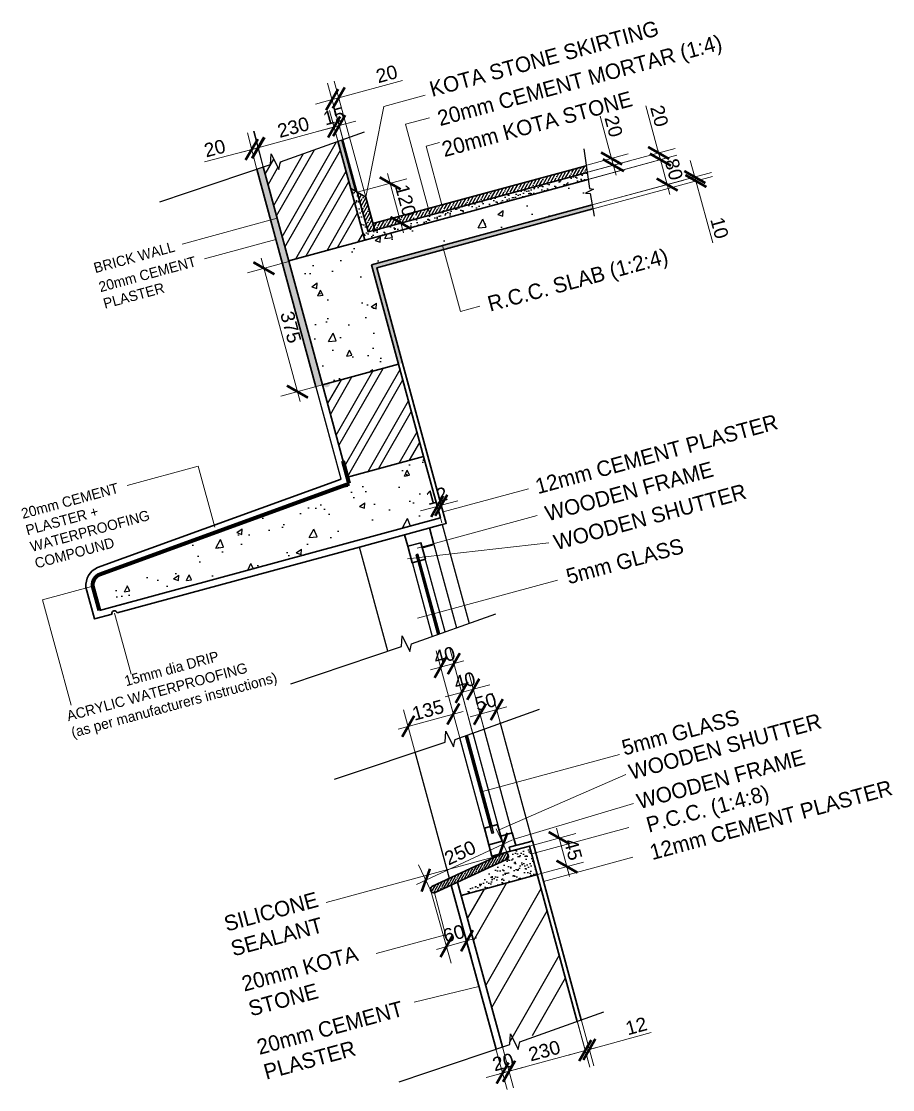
# Model space of a CAD drawing. Header units: millimetres. Extents: x -31731215 to 29997125, y -14487545 to 25622576.
# Drawn here: x 2169764 to 2172304, y -916450 to -913335 of the extents above; entities that cross this region are included whole.
import ezdxf

# ---------------------------------------------------------------- set-up
doc = ezdxf.new("R2010")
doc.units = ezdxf.units.MM
doc.header["$MEASUREMENT"] = 0
doc.linetypes.add('1', pattern=[0])
doc.layers.add('DIMENSIONS', color=2, linetype='1', lineweight=15)
doc.styles.add('ARIAL', font='arial.ttf')
doc.dimstyles.new('FOR DETAILS', dxfattribs={"dimtxt": 40, "dimasz": 50, "dimexe": 50, "dimexo": 0, "dimgap": 10, "dimtad": 1, "dimdec": 0, "dimrnd": 10, "dimtxsty": 'ARIAL', "dimblk": 'ARCHTICK', "dimcen": 1.5, "dimdle": 30, "dimclrd": 5, "dimclre": 5, "dimclrt": 11, "dimadec": 0, "dimazin": 0, "dimtfac": 1, "dimtdec": 0, "dimtix": 1, "dimtmove": 0, "dimatfit": 3, "dimldrblk": 'OPEN90', "dimfxl": 1, "dimlwd": -1, "dimlwe": -1, "dimarcsym": 0})
pattern_1 = [(65.2087, (2160300.77, -921132.65), (179.9854, 32.4127), [19.05, -209.55]), (10.2087, (2160300.77, -921132.65), (-84.13, 175.1198), [15.24, -167.6406]), (115.6601, (2160315.77, -921129.95), (95.8553, 207.5325), [16.19, -178.0902]), (61.3929, (2160287.45, -921083.63), (272.614, 30.5438), [28.575, -314.325]), (111.8442, (2160310.17, -921081.08), (164.181, 301.04), [24.285, -267.1356]), (6.3928, (2160287.45, -921083.63), (164.181, 301.04), [22.86, -251.46]), (36.2087, (2160315.29, -921089.22), (173.1322, -58.9097), [19.05, -209.55]), (341.2087, (2160315.29, -921089.22), (11.3185, 193.95), [15.24, -167.64]), (86.6601, (2160329.72, -921094.13), (184.4506, 135.0403), [16.19, -178.09]), (52.7087, (2160300.774, -921132.65), (-19.20136, 82.4039), [0, -165.608, 0, -170.18, 0, -168.275]), (22.7087, (2160300.77, -921132.65), (38.1985, 114.2011), [0, -97.028, 0, -161.798, 0, -64.135]), (342.7087, (2160246.116, -921147.51), (132.34462, 30.04212), [0, -63.5, 0, -198.12, 0, -262.89]), (332.7087, (2160221.6, -921154.17), (136.2709, 63.3955), [0, -82.55, 0, -131.572, 0, -186.69])]
pattern_2 = [(60.20869, (2163675.453, -919752.447), (-13.776973, 7.887373), []), (60.20869, (2163686.286, -919749.502), (-13.776973, 7.887373), [19.84375, -3.96875, 0, -3.96875])]

# ---------------------------------------------------------------- blocks, each defined once
blk = doc.blocks.new('_ArchTick')
at = {"color": 0, "linetype": 'ByBlock', "const_width": 0.15}
blk.add_lwpolyline([(-0.5, -0.5), (0.5, 0.5)], dxfattribs=at)
blk = doc.blocks.new('*D488')
at = {"layer": 'Defpoints', "color": 0, "transparency": 16777216}
for p in [(2171382.5, -916243.1), (2171160.6, -916303.4), (2171407.7, -916335.6)]:
    blk.add_point(p, dxfattribs=at)
at = {"layer": 'DIMENSIONS', "color": 5, "transparency": 16777216}
for p, q in [((2171382.5, -916243.1), (2171420.8, -916383.8)), ((2171160.6, -916303.4), (2171198.9, -916444.1)), ((2171156.8, -916403.8), (2171436.6, -916327.7))]:
    blk.add_line(p, q, dxfattribs=at)
at = {"layer": 'DIMENSIONS', "color": 5, "transparency": 16777216, "xscale": 50, "yscale": 50, "zscale": 50}
for p, rotation in [((2171407.7, -916335.6), 15.20868761616351), ((2171185.7, -916395.9), 195.2086876161635)]:
    blk.add_blockref('_ArchTick', p, dxfattribs=dict(at, rotation=rotation))
at = {"layer": 'DIMENSIONS', "color": 11, "lineweight": 50, "transparency": 16777216, "insert": (2171288.7, -916336.3), "char_height": 40, "attachment_point": 5, "rotation": 15.2087, "style": 'ARIAL'}
blk.add_mtext('230', dxfattribs=at)
blk = doc.blocks.new('_Open90')
at = {"color": 0, "linetype": 'ByBlock', "lineweight": -2}
for p, q in [((0, 0), (-1, 0)), ((-0.5, 0.5), (0, 0)), ((0, 0), (-0.5, -0.5))]:
    blk.add_line(p, q, dxfattribs=at)
blk = doc.blocks.new('*D489')
at = {"layer": 'Defpoints', "color": 0, "transparency": 16777216}
for p in [(2171383, -916244.7), (2171395, -916241.4), (2171419.8, -916332.3)]:
    blk.add_point(p, dxfattribs=at)
at = {"layer": 'DIMENSIONS', "color": 5, "transparency": 16777216}
for p, q in [((2171383, -916244.7), (2171420.9, -916383.8)), ((2171395, -916241.4), (2171432.9, -916380.5)), ((2171419.8, -916332.3), (2171599.6, -916283.3)), ((2171407.8, -916335.6), (2171359.5, -916348.7)), ((2171407.8, -916335.6), (2171419.8, -916332.3))]:
    blk.add_line(p, q, dxfattribs=at)
at = {"layer": 'DIMENSIONS', "color": 5, "transparency": 16777216, "xscale": 50, "yscale": 50, "zscale": 50}
for p, rotation in [((2171407.8, -916335.6), 15.24352262721848), ((2171419.8, -916332.3), 195.2435226272185)]:
    blk.add_blockref('_ArchTick', p, dxfattribs=dict(at, rotation=rotation))
at = {"layer": 'DIMENSIONS', "color": 11, "lineweight": 50, "transparency": 16777216, "insert": (2171556.5, -916263.9), "char_height": 40, "attachment_point": 5, "rotation": 15.2435, "style": 'ARIAL'}
blk.add_mtext('12', dxfattribs=at)
blk = doc.blocks.new('*D490')
at = {"layer": 'Defpoints', "color": 0, "transparency": 16777216}
for p in [(2171147.6, -916330.3), (2171166.5, -916325.2), (2171167, -916401.3)]:
    blk.add_point(p, dxfattribs=at)
at = {"layer": 'DIMENSIONS', "color": 5, "transparency": 16777216}
for p, q in [((2171147.6, -916330.3), (2171180.2, -916449.5)), ((2171166.5, -916325.2), (2171199, -916444.4)), ((2171185.9, -916396.1), (2171234.1, -916383)), ((2171167, -916401.3), (2171118.8, -916414.4)), ((2171185.9, -916396.1), (2171167, -916401.3))]:
    blk.add_line(p, q, dxfattribs=at)
at = {"layer": 'DIMENSIONS', "color": 5, "transparency": 16777216, "xscale": 50, "yscale": 50, "zscale": 50}
for p, rotation in [((2171167, -916401.3), 15.25819602764849), ((2171185.9, -916396.1), 195.2581960276485)]:
    blk.add_blockref('_ArchTick', p, dxfattribs=dict(at, rotation=rotation))
at = {"layer": 'DIMENSIONS', "color": 11, "lineweight": 50, "transparency": 16777216, "insert": (2171168.4, -916369.4), "char_height": 40, "attachment_point": 5, "rotation": 15.2582, "style": 'ARIAL'}
blk.add_mtext('20', dxfattribs=at)
blk = doc.blocks.new('*D491')
at = {"layer": 'Defpoints', "color": 0, "transparency": 16777216}
for p in [(2171245.6, -915739.3), (2171354.6, -915799.3), (2171268.3, -915822.7)]:
    blk.add_point(p, dxfattribs=at)
at = {"layer": 'DIMENSIONS', "color": 5, "transparency": 16777216}
for p, q in [((2171324, -915686.9), (2171362.4, -915828.2)), ((2171245.6, -915739.3), (2171380.1, -915702.8)), ((2171268.3, -915822.7), (2171402.8, -915786.2))]:
    blk.add_line(p, q, dxfattribs=at)
at = {"layer": 'DIMENSIONS', "color": 5, "transparency": 16777216, "xscale": 50, "yscale": 50, "zscale": 50}
for p, rotation in [((2171331.9, -915715.9), 105.2086876163635), ((2171354.6, -915799.3), 285.2086876163635)]:
    blk.add_blockref('_ArchTick', p, dxfattribs=dict(at, rotation=rotation))
at = {"layer": 'DIMENSIONS', "color": 11, "lineweight": 50, "transparency": 16777216, "insert": (2171372.5, -915749.6), "char_height": 40, "attachment_point": 5, "rotation": 285.2087, "style": 'ARIAL'}
blk.add_mtext('45', dxfattribs=at)
blk = doc.blocks.new('*D492')
at = {"layer": 'Defpoints', "color": 0, "transparency": 16777216}
for p in [(2171168.8, -915734.1), (2171183.2, -915765.1), (2170957.4, -915869.9)]:
    blk.add_point(p, dxfattribs=at)
at = {"layer": 'DIMENSIONS', "color": 5, "transparency": 16777216}
for p, q in [((2171183.2, -915765.1), (2171147.8, -915688.8)), ((2170915.8, -915851.6), (2171196, -915721.5)), ((2170957.4, -915869.9), (2170921.9, -915793.6))]:
    blk.add_line(p, q, dxfattribs=at)
at = {"layer": 'DIMENSIONS', "color": 5, "transparency": 16777216, "xscale": 50, "yscale": 50, "zscale": 50}
for p, rotation in [((2171168.8, -915734.1), 24.89384218065836), ((2170943, -915838.9), 204.8938421806583)]:
    blk.add_blockref('_ArchTick', p, dxfattribs=dict(at, rotation=rotation))
at = {"layer": 'DIMENSIONS', "color": 11, "lineweight": 50, "transparency": 16777216, "insert": (2171043.1, -915758.9), "char_height": 40, "attachment_point": 5, "rotation": 24.8938, "style": 'ARIAL'}
blk.add_mtext('250', dxfattribs=at)
blk = doc.blocks.new('*D493')
at = {"layer": 'Defpoints', "color": 0, "transparency": 16777216}
for p in [(2171023.3, -915354.4), (2171050.8, -915455.6), (2170919.2, -915491.4)]:
    blk.add_point(p, dxfattribs=at)
at = {"layer": 'DIMENSIONS', "color": 5, "transparency": 16777216}
for p, q in [((2171050.8, -915455.6), (2171010.1, -915306.2)), ((2170862.7, -915398.1), (2171052.2, -915346.6)), ((2170919.2, -915491.4), (2170878.5, -915341.9))]:
    blk.add_line(p, q, dxfattribs=at)
at = {"layer": 'DIMENSIONS', "color": 5, "transparency": 16777216, "xscale": 50, "yscale": 50, "zscale": 50}
for p, rotation in [((2171023.3, -915354.4), 15.20868761615099), ((2170891.7, -915390.2), 195.208687616151)]:
    blk.add_blockref('_ArchTick', p, dxfattribs=dict(at, rotation=rotation))
at = {"layer": 'DIMENSIONS', "color": 11, "lineweight": 50, "transparency": 16777216, "insert": (2170949.5, -915342.9), "char_height": 40, "attachment_point": 5, "rotation": 15.2087, "style": 'ARIAL'}
blk.add_mtext('135', dxfattribs=at)
blk = doc.blocks.new('*D494')
at = {"layer": 'Defpoints', "color": 0, "transparency": 16777216}
for p in [(2171024.8, -915207.6), (2171080.6, -915412.9), (2171042, -915423.4)]:
    blk.add_point(p, dxfattribs=at)
at = {"layer": 'DIMENSIONS', "color": 5, "transparency": 16777216}
for p, q in [((2171080.6, -915412.9), (2171011.7, -915159.3)), ((2171042, -915423.4), (2170973.1, -915169.8)), ((2170957.2, -915225.9), (2171053.7, -915199.7))]:
    blk.add_line(p, q, dxfattribs=at)
at = {"layer": 'DIMENSIONS', "color": 5, "transparency": 16777216, "xscale": 50, "yscale": 50, "zscale": 50}
for p, rotation in [((2170986.2, -915218.1), 195.2086876162055), ((2171024.8, -915207.6), 15.20868761620549)]:
    blk.add_blockref('_ArchTick', p, dxfattribs=dict(at, rotation=rotation))
at = {"layer": 'DIMENSIONS', "color": 11, "lineweight": 50, "transparency": 16777216, "insert": (2170997.5, -915183.5), "char_height": 40, "attachment_point": 5, "rotation": 15.2087, "style": 'ARIAL'}
blk.add_mtext('40', dxfattribs=at)
blk = doc.blocks.new('*D495')
at = {"layer": 'Defpoints', "color": 0, "transparency": 16777216}
for p in [(2171081.4, -915282.2), (2171115.9, -915409.2), (2171082.1, -915418.4)]:
    blk.add_point(p, dxfattribs=at)
at = {"layer": 'DIMENSIONS', "color": 5, "transparency": 16777216}
for p, q in [((2171082.1, -915418.4), (2171034.5, -915243.2)), ((2171115.9, -915409.2), (2171068.2, -915234)), ((2171047.6, -915291.4), (2170999.3, -915304.5)), ((2171047.6, -915291.4), (2171081.4, -915282.2)), ((2171081.4, -915282.2), (2171129.6, -915269.1))]:
    blk.add_line(p, q, dxfattribs=at)
at = {"layer": 'DIMENSIONS', "color": 5, "transparency": 16777216, "xscale": 50, "yscale": 50, "zscale": 50}
for p, rotation in [((2171047.6, -915291.4), 15.20868761605956), ((2171081.4, -915282.2), 195.2086876160596)]:
    blk.add_blockref('_ArchTick', p, dxfattribs=dict(at, rotation=rotation))
at = {"layer": 'DIMENSIONS', "color": 11, "lineweight": 50, "transparency": 16777216, "insert": (2171056.5, -915257.5), "char_height": 40, "attachment_point": 5, "rotation": 15.2087, "style": 'ARIAL'}
blk.add_mtext('40', dxfattribs=at)
blk = doc.blocks.new('*D496')
at = {"layer": 'Defpoints', "color": 0, "transparency": 16777216}
for p in [(2171150, -915341.6), (2171114.2, -915403.2), (2171163.1, -915389.9)]:
    blk.add_point(p, dxfattribs=at)
at = {"layer": 'DIMENSIONS', "color": 5, "transparency": 16777216}
for p, q in [((2171114.2, -915403.2), (2171088, -915306.6)), ((2171163.1, -915389.9), (2171136.8, -915293.3)), ((2171072.2, -915362.8), (2171178.9, -915333.7))]:
    blk.add_line(p, q, dxfattribs=at)
at = {"layer": 'DIMENSIONS', "color": 5, "transparency": 16777216, "xscale": 50, "yscale": 50, "zscale": 50}
for p, rotation in [((2171101.1, -915354.9), 195.2086876160362), ((2171150, -915341.6), 15.20868761603624)]:
    blk.add_blockref('_ArchTick', p, dxfattribs=dict(at, rotation=rotation))
at = {"layer": 'DIMENSIONS', "color": 11, "lineweight": 50, "transparency": 16777216, "insert": (2171117.5, -915318.9), "char_height": 40, "attachment_point": 5, "rotation": 15.2087, "style": 'ARIAL'}
blk.add_mtext('50', dxfattribs=at)
blk = doc.blocks.new('*D497')
at = {"layer": 'Defpoints', "color": 0, "transparency": 16777216}
for p in [(2171621.7, -913718.5), (2171393.2, -913780.6), (2171398.6, -913800.3)]:
    blk.add_point(p, dxfattribs=at)
at = {"layer": 'DIMENSIONS', "color": 5, "transparency": 16777216}
for p, q in [((2171621.7, -913718.5), (2171584.4, -913581.2)), ((2171393.2, -913780.6), (2171669.9, -913705.4)), ((2171398.6, -913800.3), (2171675.3, -913725.1)), ((2171634.9, -913767.1), (2171621.7, -913718.5))]:
    blk.add_line(p, q, dxfattribs=at)
at = {"layer": 'DIMENSIONS', "color": 5, "transparency": 16777216, "xscale": 50, "yscale": 50, "zscale": 50}
for p, rotation in [((2171621.7, -913718.5), 105.2086876159653), ((2171627.1, -913738.2), 285.2086876159653)]:
    blk.add_blockref('_ArchTick', p, dxfattribs=dict(at, rotation=rotation))
at = {"layer": 'DIMENSIONS', "color": 11, "lineweight": 50, "transparency": 16777216, "insert": (2171623.9, -913610.7), "char_height": 40, "attachment_point": 5, "rotation": 285.2087, "style": 'ARIAL'}
blk.add_mtext('20', dxfattribs=at)
blk = doc.blocks.new('*D498')
at = {"layer": 'Defpoints', "color": 0, "transparency": 16777216}
for p in [(2171386.4, -913803.6), (2171646.7, -913810.6), (2171406.1, -913876)]:
    blk.add_point(p, dxfattribs=at)
at = {"layer": 'DIMENSIONS', "color": 5, "transparency": 16777216}
for p, q in [((2171386.4, -913803.6), (2171675.3, -913725.1)), ((2171619.2, -913709.2), (2171654.6, -913839.5)), ((2171406.1, -913876), (2171695, -913797.5))]:
    blk.add_line(p, q, dxfattribs=at)
at = {"layer": 'DIMENSIONS', "color": 5, "transparency": 16777216, "xscale": 50, "yscale": 50, "zscale": 50}
for p, rotation in [((2171627.1, -913738.2), 105.2086876160124), ((2171646.7, -913810.6), 285.2086876160124)]:
    blk.add_blockref('_ArchTick', p, dxfattribs=dict(at, rotation=rotation))
at = {"layer": 'DIMENSIONS', "color": 11, "lineweight": 50, "transparency": 16777216, "insert": (2171666.3, -913766.4), "char_height": 40, "attachment_point": 5, "rotation": 285.2087, "style": 'ARIAL'}
blk.add_mtext('80', dxfattribs=at)
blk = doc.blocks.new('*D499')
at = {"layer": 'Defpoints', "color": 0, "transparency": 16777216}
for p in [(2171727.3, -913788.7), (2171413.6, -913874), (2171416.7, -913885.5)]:
    blk.add_point(p, dxfattribs=at)
at = {"layer": 'DIMENSIONS', "color": 5, "transparency": 16777216}
for p, q in [((2171727.3, -913788.7), (2171714.2, -913740.4)), ((2171413.6, -913874), (2171775.6, -913775.5)), ((2171416.7, -913885.5), (2171778.7, -913787.1)), ((2171727.3, -913788.7), (2171730.5, -913800.2)), ((2171730.5, -913800.2), (2171779.5, -913980.5))]:
    blk.add_line(p, q, dxfattribs=at)
at = {"layer": 'DIMENSIONS', "color": 5, "transparency": 16777216, "xscale": 50, "yscale": 50, "zscale": 50}
for p, rotation in [((2171727.3, -913788.7), 285.2086876157567), ((2171730.5, -913800.2), 105.2086876157566)]:
    blk.add_blockref('_ArchTick', p, dxfattribs=dict(at, rotation=rotation))
at = {"layer": 'DIMENSIONS', "color": 11, "lineweight": 50, "transparency": 16777216, "insert": (2171799.2, -913937.1), "char_height": 40, "attachment_point": 5, "rotation": 285.2087, "style": 'ARIAL'}
blk.add_mtext('10', dxfattribs=at)
blk = doc.blocks.new('*D500')
at = {"layer": 'Defpoints', "color": 0, "transparency": 16777216}
for p in [(2170543.9, -914034.9), (2170568.9, -914414.5), (2170641.7, -914394.7)]:
    blk.add_point(p, dxfattribs=at)
at = {"layer": 'DIMENSIONS', "color": 5, "transparency": 16777216}
for p, q in [((2170543.9, -914034.9), (2170422.8, -914067.8)), ((2170463.2, -914025.7), (2170576.8, -914443.4)), ((2170641.7, -914394.7), (2170520.6, -914427.6))]:
    blk.add_line(p, q, dxfattribs=at)
at = {"layer": 'DIMENSIONS', "color": 5, "transparency": 16777216, "xscale": 50, "yscale": 50, "zscale": 50}
for p, rotation in [((2170471.1, -914054.7), 105.2086876161408), ((2170568.9, -914414.5), 285.2086876161408)]:
    blk.add_blockref('_ArchTick', p, dxfattribs=dict(at, rotation=rotation))
at = {"layer": 'DIMENSIONS', "color": 11, "lineweight": 50, "transparency": 16777216, "insert": (2170549.4, -914226.6), "char_height": 40, "attachment_point": 5, "rotation": 285.2087, "style": 'ARIAL'}
blk.add_mtext('375', dxfattribs=at)
blk = doc.blocks.new('*D486')
at = {"layer": 'Defpoints', "color": 0, "transparency": 16777216}
for p in [(2170934.3, -914594.2), (2170946.1, -914591), (2170988, -914745.8)]:
    blk.add_point(p, dxfattribs=at)
at = {"layer": 'DIMENSIONS', "color": 5, "transparency": 16777216}
for p, q in [((2170934.3, -914594.2), (2170989.4, -914797.2)), ((2170946.1, -914591), (2171001.1, -914794.1)), ((2170976.3, -914749), (2170928, -914762.1)), ((2170976.3, -914749), (2170988, -914745.8)), ((2170988, -914745.8), (2171036.3, -914732.7))]:
    blk.add_line(p, q, dxfattribs=at)
at = {"layer": 'DIMENSIONS', "color": 5, "transparency": 16777216, "xscale": 50, "yscale": 50, "zscale": 50}
for p, rotation in [((2170976.3, -914749), 15.16601511583458), ((2170988, -914745.8), 195.1660151158346)]:
    blk.add_blockref('_ArchTick', p, dxfattribs=dict(at, rotation=rotation))
at = {"layer": 'DIMENSIONS', "color": 11, "lineweight": 50, "transparency": 16777216, "insert": (2170974.3, -914718.4), "char_height": 40, "attachment_point": 5, "rotation": 15.166, "style": 'ARIAL'}
blk.add_mtext('12', dxfattribs=at)
blk = doc.blocks.new('*D501')
at = {"layer": 'Defpoints', "color": 0, "transparency": 16777216}
for p in [(2170675.7, -913642.9), (2170696.1, -913717.8), (2170474.1, -913778.2)]:
    blk.add_point(p, dxfattribs=at)
at = {"layer": 'DIMENSIONS', "color": 5, "transparency": 16777216}
for p, q in [((2170696.1, -913717.8), (2170662.6, -913594.7)), ((2170424.8, -913711.1), (2170704.7, -913635)), ((2170474.1, -913778.2), (2170440.7, -913655))]:
    blk.add_line(p, q, dxfattribs=at)
at = {"layer": 'DIMENSIONS', "color": 5, "transparency": 16777216, "xscale": 50, "yscale": 50, "zscale": 50}
for p, rotation in [((2170675.7, -913642.9), 15.20868761616351), ((2170453.8, -913703.3), 195.2086876161635)]:
    blk.add_blockref('_ArchTick', p, dxfattribs=dict(at, rotation=rotation))
at = {"layer": 'DIMENSIONS', "color": 11, "lineweight": 50, "transparency": 16777216, "insert": (2170556.8, -913643.7), "char_height": 40, "attachment_point": 5, "rotation": 15.2087, "style": 'ARIAL'}
blk.add_mtext('230', dxfattribs=at)
blk = doc.blocks.new('*D502')
at = {"layer": 'Defpoints', "color": 0, "transparency": 16777216}
for p in [(2170454.9, -913703.6), (2170452.5, -913774.8), (2170471.9, -913769.9)]:
    blk.add_point(p, dxfattribs=at)
at = {"layer": 'DIMENSIONS', "color": 5, "transparency": 16777216}
for p, q in [((2170452.5, -913774.8), (2170423.1, -913660.1)), ((2170471.9, -913769.9), (2170442.5, -913655.2)), ((2170454.9, -913703.6), (2170406.5, -913716)), ((2170435.5, -913708.6), (2170297.7, -913743.9))]:
    blk.add_line(p, q, dxfattribs=at)
at = {"layer": 'DIMENSIONS', "color": 5, "transparency": 16777216, "xscale": 50, "yscale": 50, "zscale": 50}
for p, rotation in [((2170454.9, -913703.6), 14.38369298249448), ((2170435.5, -913708.6), 194.3836929824945)]:
    blk.add_blockref('_ArchTick', p, dxfattribs=dict(at, rotation=rotation))
at = {"layer": 'DIMENSIONS', "color": 11, "lineweight": 50, "transparency": 16777216, "insert": (2170327.8, -913704.8), "char_height": 40, "attachment_point": 5, "rotation": 14.3837, "style": 'ARIAL'}
blk.add_mtext('20', dxfattribs=at)
blk = doc.blocks.new('*D503')
at = {"layer": 'Defpoints', "color": 0, "transparency": 16777216}
for p in [(2170690.5, -913638.9), (2170733.1, -913854), (2170747.9, -913850)]:
    blk.add_point(p, dxfattribs=at)
at = {"layer": 'DIMENSIONS', "color": 5, "transparency": 16777216}
for p, q in [((2170733.1, -913854), (2170662.6, -913594.7)), ((2170747.9, -913850), (2170677.4, -913590.6)), ((2170675.7, -913642.9), (2170690.5, -913638.9)), ((2170690.5, -913638.9), (2170738.8, -913625.8)), ((2170675.7, -913642.9), (2170627.5, -913656))]:
    blk.add_line(p, q, dxfattribs=at)
at = {"layer": 'DIMENSIONS', "color": 5, "transparency": 16777216, "xscale": 50, "yscale": 50, "zscale": 50}
for p, rotation in [((2170675.7, -913642.9), 15.2086876161303), ((2170690.5, -913638.9), 195.2086876161303)]:
    blk.add_blockref('_ArchTick', p, dxfattribs=dict(at, rotation=rotation))
at = {"layer": 'DIMENSIONS', "color": 11, "lineweight": 50, "transparency": 16777216, "insert": (2170675.1, -913611.5), "char_height": 40, "attachment_point": 5, "rotation": 15.2087, "style": 'ARIAL'}
blk.add_mtext('15', dxfattribs=at)
blk = doc.blocks.new('*D504')
at = {"layer": 'Defpoints', "color": 0, "transparency": 16777216}
for p in [(2170689.2, -913557.8), (2170770.7, -913857.9), (2170751.5, -913863.1)]:
    blk.add_point(p, dxfattribs=at)
at = {"layer": 'DIMENSIONS', "color": 5, "transparency": 16777216}
for p, q in [((2170751.5, -913863.1), (2170656.8, -913514.8)), ((2170770.7, -913857.9), (2170676, -913509.6)), ((2170689.2, -913557.8), (2170874.7, -913507.4)), ((2170669.9, -913563.1), (2170621.7, -913576.2)), ((2170669.9, -913563.1), (2170689.2, -913557.8))]:
    blk.add_line(p, q, dxfattribs=at)
at = {"layer": 'DIMENSIONS', "color": 5, "transparency": 16777216, "xscale": 50, "yscale": 50, "zscale": 50}
for p, rotation in [((2170669.9, -913563.1), 15.20868761608802), ((2170689.2, -913557.8), 195.208687616088)]:
    blk.add_blockref('_ArchTick', p, dxfattribs=dict(at, rotation=rotation))
at = {"layer": 'DIMENSIONS', "color": 11, "lineweight": 50, "transparency": 16777216, "insert": (2170829.2, -913488.2), "char_height": 40, "attachment_point": 5, "rotation": 15.2087, "style": 'ARIAL'}
blk.add_mtext('20', dxfattribs=at)
blk = doc.blocks.new('*D505')
at = {"layer": 'Defpoints', "color": 0, "transparency": 16777216}
for p in [(2170743.3, -913832.9), (2170774.8, -913948.7), (2170870.6, -913922.7)]:
    blk.add_point(p, dxfattribs=at)
at = {"layer": 'DIMENSIONS', "color": 5, "transparency": 16777216}
for p, q in [((2170743.3, -913832.9), (2170887.4, -913793.8)), ((2170831.3, -913777.9), (2170878.5, -913951.6)), ((2170774.8, -913948.7), (2170918.9, -913909.6))]:
    blk.add_line(p, q, dxfattribs=at)
at = {"layer": 'DIMENSIONS', "color": 5, "transparency": 16777216, "xscale": 50, "yscale": 50, "zscale": 50}
for p, rotation in [((2170839.2, -913806.9), 105.2086876161127), ((2170870.6, -913922.7), 285.2086876161127)]:
    blk.add_blockref('_ArchTick', p, dxfattribs=dict(at, rotation=rotation))
at = {"layer": 'DIMENSIONS', "color": 11, "lineweight": 50, "transparency": 16777216, "insert": (2170884.3, -913856.8), "char_height": 40, "attachment_point": 5, "rotation": 285.2087, "style": 'ARIAL'}
blk.add_mtext('120', dxfattribs=at)
blk = doc.blocks.new('*D506')
at = {"layer": 'Defpoints', "color": 0, "transparency": 16777216}
for p in [(2171017.4, -915853), (2170957.4, -915869.9), (2171063.2, -916015.4)]:
    blk.add_point(p, dxfattribs=at)
at = {"layer": 'DIMENSIONS', "color": 5, "transparency": 16777216}
for p, q in [((2171017.4, -915853), (2171076.7, -916063.6)), ((2170957.4, -915869.9), (2171016.6, -916080.5)), ((2170974.2, -916040.5), (2171092, -916007.3))]:
    blk.add_line(p, q, dxfattribs=at)
at = {"layer": 'DIMENSIONS', "color": 5, "transparency": 16777216, "xscale": 50, "yscale": 50, "zscale": 50}
for p, rotation in [((2171003.1, -916032.3), 195.724920351034), ((2171063.2, -916015.4), 15.72492035103401)]:
    blk.add_blockref('_ArchTick', p, dxfattribs=dict(at, rotation=rotation))
at = {"layer": 'DIMENSIONS', "color": 11, "lineweight": 50, "transparency": 16777216, "insert": (2171024.9, -915994.6), "char_height": 40, "attachment_point": 5, "rotation": 15.7249, "style": 'ARIAL'}
blk.add_mtext('60', dxfattribs=at)
blk = doc.blocks.new('*D487')
at = {"layer": 'Defpoints', "color": 0, "transparency": 16777216}
for p in [(2171484.6, -913734.6), (2171291.6, -913787.1), (2171297, -913806.8)]:
    blk.add_point(p, dxfattribs=at)
at = {"layer": 'DIMENSIONS', "color": 5, "transparency": 16777216}
for p, q in [((2171484.6, -913734.6), (2171451.1, -913611.2)), ((2171291.6, -913787.1), (2171532.9, -913721.5)), ((2171497.9, -913783.2), (2171484.6, -913734.6)), ((2171297, -913806.8), (2171538.2, -913741.2))]:
    blk.add_line(p, q, dxfattribs=at)
at = {"layer": 'DIMENSIONS', "color": 5, "transparency": 16777216, "xscale": 50, "yscale": 50, "zscale": 50}
for p, rotation in [((2171484.6, -913734.6), 105.2086876172259), ((2171490, -913754.3), 285.2086876172258)]:
    blk.add_blockref('_ArchTick', p, dxfattribs=dict(at, rotation=rotation))
at = {"layer": 'DIMENSIONS', "color": 11, "lineweight": 50, "transparency": 16777216, "insert": (2171490.7, -913640.8), "char_height": 40, "attachment_point": 5, "rotation": 285.2087, "style": 'ARIAL'}
blk.add_mtext('20', dxfattribs=at)

msp = doc.modelspace()

# ---------------------------------------------------------------- hatches: boundary and pattern name
h = msp.add_hatch()
h.set_pattern_fill('AR-SAND', color=253, scale=0.2, angle=15.208688)
h.set_pattern_definition([(52.70869, (2163675.4534, -919752.447), (-2.876608, 9.361499), [0, -7.7216, 0, -8.636, 0, -8.255]), (22.70869, (2163675.453, -919752.447), (4.914617, 16.192909), [0, -4.1656, 0, -6.9596, 0, -2.667]), (342.70869, (2163669.424, -919754.086), (15.258244, 4.1778446), [0, -2.54, 0, -9.144, 0, -11.938]), (332.70869, (2163669.424, -919754.086), (13.566639, 8.308591), [0, -1.27, 0, -5.9944, 0, -6.858])])
edge = h.paths.add_edge_path()
edge.add_line((2170469.026, -913759.334), (2170450.035, -913765.716))
edge.add_line((2170450.035, -913765.716), (2170622.448, -914399.92))
edge.add_line((2170622.448, -914399.92), (2170643.846, -914394.103))
edge.add_arc((2170653.557, -914391.765), 9.989, 193.534852, 376.882523)
edge.add_line((2170663.115, -914388.864), (2170764.011, -914361.435))
edge.add_line((2170764.011, -914361.435), (2170863.532, -914333.747))
edge.add_line((2170863.532, -914333.747), (2170875.114, -914330.606))
edge.add_line((2170875.114, -914330.606), (2170799.941, -914053.214))
edge.add_line((2170799.941, -914053.214), (2171430.26, -913881.858))
edge.add_line((2171430.26, -913881.858), (2171428.189, -913869.928))
edge.add_line((2171428.189, -913869.928), (2170784.991, -914044.843))
edge.add_line((2170784.991, -914044.843), (2170863.692, -914334.336))
edge.add_line((2170863.692, -914334.336), (2170641.747, -914394.673))
edge.add_line((2170641.747, -914394.673), (2170469.026, -913759.334))
h.paths.add_polyline_path([(2170698.68, -913680.393), (2170687.04, -913684.539), (2170724.393, -913821.937), (2170739.523, -913830.755)])
h = msp.add_hatch()
h.set_pattern_fill('ANSI32', color=253, scale=7, angle=15.208688)
h.set_pattern_definition([(60.2087, (2163675.453, -919752.45), (-57.8633, 33.12697), []), (60.2087, (2163705.784, -919744.2), (-57.8633, 33.12697), [])])
h.paths.add_polyline_path([(2170543.372, -914032.807), (2170765.316, -913972.47), (2170687.04, -913684.539), (2170519.096, -913744.366), (2170514.693, -913766.289), (2170491.926, -913720.663), (2170490.147, -913752.236), (2170469.026, -913759.334)])
h = msp.add_hatch()
h.set_pattern_fill('ANSI35', color=253, scale=2.5, angle=15.208688)
h.set_pattern_definition(pattern_2)
h.paths.add_polyline_path([(2171413.436, -913775.108), (2171410.599, -913755.59), (2170788.771, -913924.225), (2170794.012, -913943.503)])
h = msp.add_hatch()
h.set_pattern_fill('AR-CONC', color=253, angle=15.208688)
h.set_pattern_definition(pattern_1)
h.paths.add_polyline_path([(2171416.396, -913795.469), (2170765.316, -913972.47), (2170543.372, -914032.807), (2170641.747, -914394.673), (2170863.692, -914334.336), (2170784.991, -914044.843), (2171428.199, -913869.983)])
h = msp.add_hatch()
h.set_pattern_fill('AR-SAND', color=253, scale=0.5, angle=15.208688)
h.set_pattern_definition([(52.70869, (2163675.453, -919752.447), (-7.19152, 23.403747), [0, -19.304, 0, -21.59, 0, -20.6375]), (22.7087, (2163675.453, -919752.447), (12.28654, 40.48227), [0, -10.414, 0, -17.399, 0, -6.6675]), (342.7087, (2163660.38, -919756.545), (38.14561, 10.44461), [0, -6.35, 0, -22.86, 0, -29.845]), (332.7087, (2163660.38, -919756.545), (33.9166, 20.77148), [0, -3.175, 0, -14.986, 0, -17.145])])
h.paths.add_polyline_path([(2170743.274, -913832.941), (2170724.393, -913821.937), (2170765.316, -913972.47), (2171416.396, -913795.469), (2171413.436, -913775.108), (2170794.012, -913943.503), (2170774.754, -913948.738)])
h = msp.add_hatch()
h.set_pattern_fill('ANSI35', color=253, scale=2.5, angle=15.208688)
h.set_pattern_definition(pattern_2)
h.paths.add_polyline_path([(2170767.849, -913847.264), (2170743.274, -913832.941), (2170774.754, -913948.738), (2170794.012, -913943.503)])
h = msp.add_hatch()
h.set_pattern_fill('ANSI32', color=253, scale=7, angle=15.208688)
h.set_pattern_definition([(60.2087, (2160300.774, -921132.65), (-57.8633, 33.12697), []), (60.2087, (2160331.104, -921124.4), (-57.8633, 33.12697), [])])
h.paths.add_polyline_path([(2170641.747, -914394.673), (2170714.856, -914663.595), (2170936.794, -914603.26), (2170863.692, -914334.336)])
h = msp.add_hatch()
h.set_pattern_fill('AR-CONC', color=253, angle=15.208688)
h.set_pattern_definition(pattern_1)
h.paths.add_polyline_path([(2170985.532, -914782.541), (2170936.794, -914603.26), (2170714.856, -914663.595), (2170720.006, -914682.539), (2169993.284, -914946.126, 0.31084156), (2169972.189, -914981.296), (2169991.613, -915052.745), (2170088.111, -915026.511)])
h = msp.add_hatch()
h.set_pattern_fill('ANSI35', color=253, scale=2, angle=15.208688)
h.set_pattern_definition([(60.20869, (2161452.291, -920773.116), (-11.021578, 6.309898), []), (60.20869, (2161460.956, -920770.76), (-11.021578, 6.309898), [15.875, -3.175, 0, -3.175])])
h.paths.add_polyline_path([(2170960.164, -915857.522, 0.98983381), (2170972.951, -915873.639), (2171180.195, -915777.578, 1.01027061), (2171167.407, -915761.461)])
h = msp.add_hatch()
h.set_pattern_fill('AR-SAND', color=253, scale=0.5, angle=15.208688)
h.set_pattern_definition([(52.70869, (2161452.29, -920773.116), (-7.19152, 23.403747), [0, -19.304, 0, -21.59, 0, -20.6375]), (22.7087, (2161452.29, -920773.116), (12.28654, 40.48227), [0, -10.414, 0, -17.399, 0, -6.6675]), (342.70869, (2161437.217, -920777.214), (38.14561, 10.44461), [0, -6.35, 0, -22.86, 0, -29.845]), (332.7087, (2161437.217, -920777.214), (33.9166, 20.77148), [0, -3.175, 0, -14.986, 0, -17.145])])
edge = h.paths.add_edge_path()
edge.add_arc((2171173.884, -915769.454), 10.287, -52.156422, 100.722745, ccw=False)
edge.add_line((2171180.195, -915777.578), (2171046.337, -915883.086))
edge.add_line((2171046.337, -915883.086), (2171268.282, -915822.749))
edge.add_line((2171268.282, -915822.749), (2171245.603, -915739.328))
edge.add_line((2171245.603, -915739.328), (2171171.969, -915759.346))
h = msp.add_hatch(color=256)
h.dxf.hatch_style = 1
h.paths.add_polyline_path([(2171171.969, -915759.346), (2171135.995, -915769.126), (2171137.507, -915775.32)])
h = msp.add_hatch()
h.set_pattern_fill('ANSI32', color=253, scale=15, angle=15.208688)
h.set_pattern_definition([(60.20869, (2091875.28, -941258.11), (-123.99275, 70.98635), []), (60.20869, (2091940.27, -941240.44), (-123.99275, 70.98635), [])])
h.paths.add_polyline_path([(2171164.917, -916319.273), (2171384.541, -916250.399), (2171268.282, -915822.749), (2171046.337, -915883.086)])

# ---------------------------------------------------------------- linework, layer by layer
for points in [[(2170167.301, -913860.73), (2170490.147, -913752.236), (2170491.926, -913720.663), (2170514.693, -913766.289), (2170519.096, -913744.366), (2170764.743, -913656.859)], [(2171403.502, -913706.764), (2171420.249, -913821.975), (2171431.588, -913824.379), (2171408.957, -913836.023), (2171422.472, -913836.995), (2171433.906, -913902.861)], [(2170622.448, -914399.92), (2170622.448, -914399.92)], [(2170622.448, -914399.92), (2170695.556, -914668.842)], [(2170695.556, -914668.842), (2170695.875, -914670.017)], [(2170990.965, -914801.79), (2171069.19, -915090.243)], [(2170999.629, -915115.023), (2170928.921, -914854.928), (2170890.322, -914865.421)], [(2170832.185, -915171.42), (2170749.542, -914867.423)], [(2170890.322, -914865.421), (2170961.838, -915128.485)], [(2170966.63, -914860.221), (2171032.697, -915103.243)], [(2170549.452, -915266.433), (2170872.297, -915157.94), (2170874.077, -915126.367), (2170896.843, -915171.993), (2170901.246, -915150.07), (2171146.893, -915062.563)], [(2170676.874, -915544.55), (2170999.719, -915436.056), (2171001.499, -915404.483), (2171024.266, -915450.109), (2171028.669, -915428.186), (2171274.316, -915340.679)], [(2171257.225, -915736.169), (2171159.944, -915378.328)], [(2171079.808, -915409.969), (2171165.413, -915724.858), (2171126.814, -915735.352)], [(2171195.252, -915701.202), (2171112.876, -915398.189)], [(2171126.814, -915735.352), (2171042.016, -915423.431)], [(2171012.094, -915833.452), (2170912.131, -915465.491)], [(2171041.599, -915841.819), (2171164.485, -915784.859)], [(2171135.995, -915769.126), (2171137.507, -915775.32)], [(2170864.942, -916426.54), (2171187.787, -916318.046), (2171189.567, -916286.474), (2171212.334, -916332.099), (2171216.737, -916310.176), (2171462.384, -916222.669)]]:
    msp.add_lwpolyline(points)
at = {"lineweight": 30}
for points in [[(2170765.316, -913972.47), (2170687.04, -913684.539)], [(2170739.523, -913830.755), (2170698.68, -913680.393)], [(2170622.448, -914399.92), (2170450.035, -913765.716)], [(2170641.747, -914394.673), (2170469.026, -913759.334)], [(2171410.599, -913755.59), (2170788.771, -913924.225)], [(2171416.396, -913795.469), (2170765.316, -913972.47)], [(2170794.012, -913943.503), (2171413.436, -913775.108)], [(2170724.742, -913822.14), (2170767.849, -913847.264)], [(2170743.274, -913832.941), (2170774.754, -913948.738)], [(2170774.712, -913948.75), (2170794.012, -913943.503), (2170767.849, -913847.264)], [(2170784.991, -914044.843), (2171428.199, -913869.983)], [(2170799.941, -914053.214), (2170799.941, -914053.214), (2171430.26, -913881.858)], [(2170765.316, -913972.47), (2170543.372, -914032.807)], [(2170863.692, -914334.336), (2170863.692, -914334.336), (2170784.991, -914044.843)], [(2170875.266, -914331.108), (2170799.941, -914053.214)], [(2170641.747, -914394.673), (2170641.747, -914394.673), (2170863.692, -914334.336)], [(2170641.747, -914394.673), (2170863.692, -914334.336)], [(2170863.682, -914334.298), (2170936.794, -914603.26)], [(2170875.431, -914331.084), (2171002.542, -914798.649), (2170990.966, -914801.796)], [(2170641.747, -914394.673), (2170720.006, -914682.539)], [(2170985.532, -914782.541), (2170936.794, -914603.26), (2170714.856, -914663.595)], [(2170985.532, -914782.541), (2170049.424, -915037.029)], [(2170749.542, -914867.423), (2170990.779, -914801.841)], [(2170953.513, -914811.972), (2170966.63, -914860.221), (2170932.856, -914869.402), (2170932.856, -914869.402)], [(2170932.856, -914869.402), (2170928.921, -914854.928), (2170890.322, -914865.421), (2170881.14, -914831.647)], [(2170942.038, -914903.177), (2170928.921, -914854.928), (2170890.322, -914865.421)], [(2170042.993, -915059.79), (2170749.542, -914867.423)], [(2170890.322, -914865.421), (2170903.439, -914913.67), (2170920.326, -914909.079), (2170915.079, -914889.78), (2170919.904, -914888.468), (2170925.151, -914907.767), (2170942.038, -914903.177)], [(2170920.326, -914909.079), (2170978.372, -915122.595)], [(2170925.151, -914907.767), (2170983.096, -915120.913)], [(2171135.409, -915681.201), (2171063.274, -915415.859)], [(2171130.584, -915682.512), (2171058.55, -915417.542)], [(2171126.814, -915735.352), (2171113.697, -915687.103), (2171130.584, -915682.512), (2171135.831, -915701.812), (2171140.655, -915700.5), (2171135.409, -915681.201), (2171152.296, -915676.61)], [(2171152.296, -915676.61), (2171165.413, -915724.858), (2171126.814, -915735.352)], [(2171161.478, -915710.384), (2171165.413, -915724.858), (2171126.814, -915735.352), (2171135.995, -915769.126)], [(2171205.221, -915737.871), (2171195.252, -915701.202), (2171161.478, -915710.384), (2171161.478, -915710.384)], [(2171189.305, -915754.633), (2171186.157, -915743.054), (2171242.598, -915727.71), (2171254.177, -915724.562), (2171396.329, -916246.2)], [(2171171.969, -915759.346), (2170960.164, -915857.522)], [(2171135.995, -915769.126), (2171208.369, -915749.451)], [(2171245.603, -915739.328), (2171245.603, -915739.328), (2171171.969, -915759.346)], [(2171384.541, -916250.399), (2171245.603, -915739.328)], [(2171245.603, -915739.328), (2171245.603, -915739.328)], [(2170968.76, -915875.582), (2171180.195, -915777.578)], [(2171147.942, -916331.436), (2171017.437, -915853.019)], [(2171166.526, -916325.191), (2171035.844, -915844.487)], [(2171046.337, -915883.086), (2171268.282, -915822.749)]]:
    msp.add_lwpolyline(points, dxfattribs=at)
at = {"lineweight": 70}
msp.add_lwpolyline([(2170720.006, -914682.539), (2170702.12, -914616.747)], dxfattribs=at)
at = {"lineweight": 30}
msp.add_lwpolyline([(2170028.467, -915063.452), (2169977.56, -915077.291), (2169952.414, -914984.794, -0.32625389), (2169985.796, -914927.567), (2170695.875, -914670.017)], format="xyb", dxfattribs=at)
at = {"lineweight": 70}
msp.add_lwpolyline([(2169991.613, -915052.745), (2169972.189, -914981.296, -0.31084156), (2169993.284, -914946.126), (2170720.006, -914682.539)], format="xyb", dxfattribs=at)
at = {"lineweight": 30}
msp.add_lwpolyline([(2169991.613, -915052.745), (2170088.111, -915026.511)], close=True, dxfattribs=at)
for centre, radius, start, end in [((2170035.522, -915060.794), 7.538, 7.655057, 200.642885), ((2171173.884, -915769.454), 10.287, 307.843578, 100.722745), ((2170966.64, -915865.515), 10.287, 129.01448, 281.893647)]:
    msp.add_arc(centre, radius, start, end, dxfattribs=at)
at = {"layer": 'DIMENSIONS'}
for points in [[(2170940.913, -913550.097), (2170820.989, -913582.699)], [(2170820.989, -913582.699), (2170767.849, -913847.264)], [(2170954.071, -913615.966), (2170883.982, -913635.021), (2170955.882, -913899.498)], [(2170983.055, -913687.97), (2170943.63, -913698.688), (2170989.994, -913869.654)], [(2170232.547, -913984.415), (2170509.73, -913909.061)], [(2170298.245, -914027.556), (2170505.873, -913971.111)], [(2171100.98, -914165.559), (2171044.191, -914180.997), (2170991.886, -913988.597)], [(2170072.174, -914688.372), (2170279.803, -914631.927)], [(2170279.803, -914631.927), (2170328.072, -914809.483)], [(2171242.638, -914697.545), (2170993.272, -914765.138)], [(2171267.948, -914775.3), (2170917.616, -914870.54)], [(2171301.428, -914855.222), (2170889.785, -914901.585)], [(2169825.603, -915021.146), (2169972.189, -914981.296)], [(2171327.015, -914963.751), (2170918.726, -915074.747)], [(2169825.603, -915021.146), (2169909.083, -915328.216)], [(2170083.83, -915238.493), (2170083.83, -915238.493), (2170035.387, -915060.298)], [(2171507.525, -915472.001), (2171108.059, -915580.598)], [(2171526.416, -915531.172), (2171156.574, -915692.348)], [(2171548.793, -915615.376), (2171200.236, -915719.537)], [(2171534.623, -915685.355), (2171251.83, -915762.234)], [(2171136.751, -915772.223), (2170652.649, -915903.83)], [(2171286.44, -915842.881), (2171546.682, -915772.133)], [(2170798.055, -916053.082), (2171000.89, -915997.94), (2170968.76, -915875.582)], [(2170909.047, -916194.378), (2171098.06, -916148.66)]]:
    msp.add_lwpolyline(points, dxfattribs=at)

# ---------------------------------------------------------------- texts
at = {"layer": 'DIMENSIONS', "attachment_point": 1, "rotation": 15.208688}
for s, width, insert, char_height in [('KOTA STONE SKIRTING', 1885.9194, (2170949.6, -913511.859), 45), ('20mm CEMENT MORTAR (1:4)', 1030.40327, (2170972.74, -913596.978), 45), ('20mm KOTA STONE', 904.65221, (2170985.502, -913687.305), 45), ('BRICK WALL', 1885.9194, (2169971.833, -914040.077), 30), ('R.C.C. SLAB (1:2:4)', 730.44819, (2171118.744, -914137.805), 45), ('20mm CEMENT PLASTER', 388.70997, (2169986.611, -914095.718), 30), ('12mm CEMENT PLASTER', 1885.9194, (2171257.96, -914670.211), 45), ('WOODEN FRAME', 1885.9194, (2171286.43, -914749.543), 45), ('20mm CEMENT PLASTER + WATERPROOFING\\PCOMPOUND', 388.70997, (2169760.54, -914756.534), 30), ('WOODEN SHUTTER', 1885.9194, (2171311.57, -914833.485), 45), ('5mm GLASS', 1885.9194, (2171347.883, -914932.916), 45), ('15mm dia DRIP', 388.70997, (2170061.358, -915244.602), 30), ('ACRYLIC WATERPROOFING\\P(as per manufacturers instructions)', 635.59998, (2169893.155, -915346.422), 30), ('5mm GLASS', 1885.9194, (2171509.974, -915432.221), 45), ('WOODEN SHUTTER', 1885.9194, (2171530.331, -915502.968), 45), ('WOODEN FRAME', 1885.9194, (2171553.617, -915588.624), 45), ('P.C.C. (1:4:8)', 1885.9194, (2171581.398, -915657.028), 45), ('12mm CEMENT PLASTER', 1885.9194, (2171591.477, -915736.982), 45), ('SILICONE SEALANT', 311.32079, (2170350.538, -915945.567), 45), ('20mm KOTA STONE', 527.12655, (2170401.909, -916120.477), 45), ('20mm CEMENT PLASTER', 536.34206, (2170446.318, -916304.911), 45)]:
    msp.add_mtext_dynamic_manual_height_columns(s, width=width, gutter_width=12.5, heights=[0], dxfattribs=dict(at, insert=insert, char_height=char_height))

# ---------------------------------------------------------------- dimensions: what is measured, and where the dimension line sits
at = {"layer": 'DIMENSIONS', "lineweight": 50}
for base, p1, p2, angle, text, picture, middle in [((2170689.164, -913557.83), (2170751.471, -913863.094), (2170770.729, -913857.858), 15.208688, '20', '*D504', (2170837.175, -913517.592)), ((2171621.701, -913718.49), (2171398.56, -913800.318), (2171393.202, -913780.609), 105.208688, '20', '*D497', (2171594.58, -913618.728)), ((2171484.626, -913734.589), (2171296.989, -913806.765), (2171291.631, -913787.056), 105.208688, '20', '*D487', (2171461.299, -913648.781)), ((2171149.959, -915341.598), (2171114.242, -915403.214), (2171163.099, -915389.932), 15.208688, '50', '*D496', (2171125.53, -915348.239)), ((2171354.551, -915799.296), (2171245.603, -915739.328), (2171268.282, -915822.749), 285.208688, '45', '*D491', (2171343.212, -915757.586)), ((2171063.164, -916015.426), (2170957.351, -915869.936), (2171017.437, -915853.019), 15.72492, '60', '*D506', (2171033.121, -916023.885)), ((2171419.793, -916332.305), (2171382.988, -916244.684), (2171395.022, -916241.404), 15.243523, '12', '*D489', (2171564.365, -916292.908))]:
    dim = msp.add_linear_dim(base=base, p1=p1, p2=p2, angle=angle, text=text, dimstyle='FOR DETAILS', dxfattribs=at)
    dim.commit()
    dim.dimension.update_dxf_attribs({"geometry": picture, "text_midpoint": middle, "dimtype": 161})
for p1, p2, distance, text, picture, middle in [((2170733.103, -913853.977), (2170747.899, -913849.954), 218.724, '15', '*D503', (2170675.141, -913611.545)), ((2170543.935, -914034.88), (2170641.747, -914394.673), -75.503, '375', '*D500', (2170549.354, -914226.599)), ((2170934.341, -914594.212), (2170946.079, -914591.03), -160.359, '12', '*D486', (2170974.292, -914718.36)), ((2170919.168, -915491.395), (2171050.766, -915455.62), 104.871, '135', '*D493', (2170949.471, -915342.939)), ((2170957.351, -915869.936), (2171183.215, -915765.124), 34.181, '250', '*D492', (2171043.089, -915758.928)), ((2171166.526, -916325.191), (2171147.644, -916330.342), 73.541, '20', '*D490', (2171168.432, -916369.365))]:
    dim = msp.add_aligned_dim(p1=p1, p2=p2, distance=distance, text=text, dimstyle='FOR DETAILS', dxfattribs=at)
    dim.commit()
    dim.dimension.update_dxf_attribs({"geometry": picture, "text_midpoint": middle})
for p1, p2, distance, picture, middle in [((2170474.146, -913778.166), (2170696.09, -913717.829), 77.635, '*D501', (2170556.767, -913643.711)), ((2170743.274, -913832.941), (2170774.754, -913948.738), 99.369, '*D505', (2170884.26, -913856.791)), ((2171082.107, -915418.427), (2171115.881, -915409.245), 131.614, '*D495', (2171056.486, -915257.474)), ((2171160.605, -916303.411), (2171382.55, -916243.074), -95.834, '*D488', (2171288.734, -916336.35))]:
    dim = msp.add_aligned_dim(p1=p1, p2=p2, distance=distance, dimstyle='FOR DETAILS', dxfattribs=at)
    dim.commit()
    dim.dimension.update_dxf_attribs({"geometry": picture, "text_midpoint": middle})
for base, p1, p2, angle, picture, middle in [((2170454.898, -913703.61), (2170452.518, -913774.848), (2170471.893, -913769.879), 14.383693, '*D502', (2170335.38, -913734.261)), ((2171646.734, -913810.572), (2171386.413, -913803.62), (2171406.088, -913875.994), 285.208688, '*D498', (2171636.897, -913774.386)), ((2171727.312, -913788.667), (2171416.727, -913885.537), (2171413.579, -913873.957), 105.208688, '*D499', (2171769.823, -913945.039)), ((2171024.783, -915207.564), (2171042.016, -915423.431), (2171080.615, -915412.938), 15.208688, '*D494', (2171005.483, -915212.811))]:
    dim = msp.add_linear_dim(base=base, p1=p1, p2=p2, angle=angle, dimstyle='FOR DETAILS', dxfattribs=at)
    dim.commit()
    dim.dimension.update_dxf_attribs({"geometry": picture, "text_midpoint": middle, "dimtype": 161})

doc.saveas('drawing.dxf')
